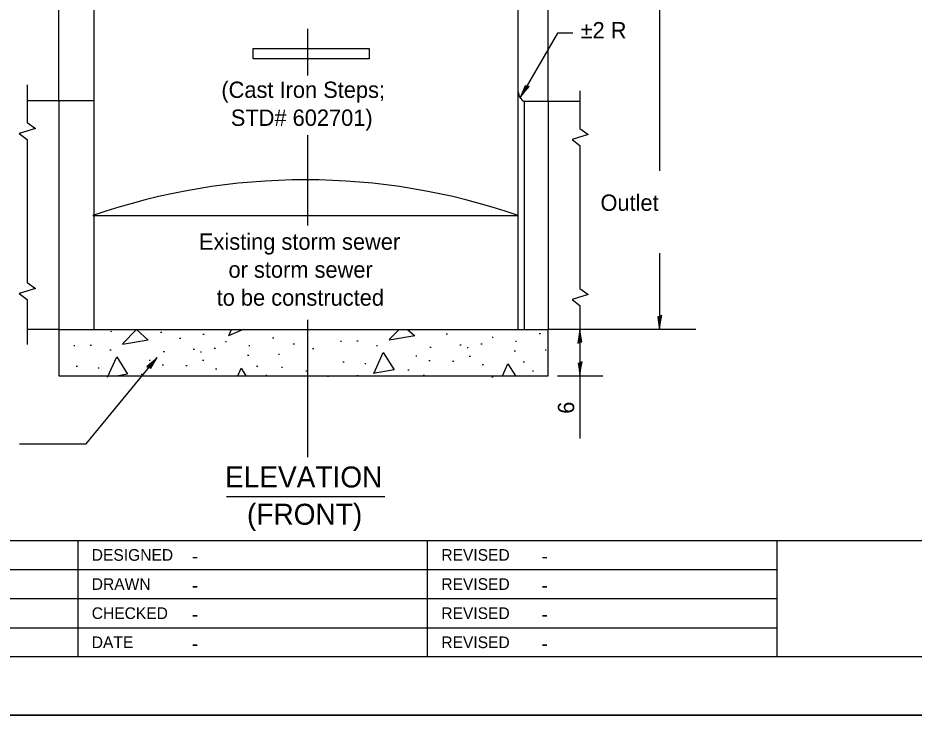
# Model space of a CAD drawing. Extents: x 0 to 2.83, y -0.11 to 1.83.
# Drawn here: x 0.638 to 1.279, y 0 to 0.499 of the extents above; entities that cross this region are included whole.
import ezdxf

# ---------------------------------------------------------------- set-up
doc = ezdxf.new("R2010")
doc.units = 0
for name, color, linetype in [('RD_Pr_Roadway_Dimensions', 7, 'Continuous'), ('RD_Pr_Roadway_Notes', 7, 'Continuous'), ('SH_General_Details', 7, 'Continuous'), ('SH_Printer_Plotting_Border', 7, 'Continuous')]:
    doc.layers.add(name, color=color, linetype=linetype)

msp = doc.modelspace()

# ---------------------------------------------------------------- linework, layer by layer
at = {"layer": 'RD_Pr_Roadway_Dimensions'}
for p, q in [((1.09726, 0.5044), (1.09726, 0.38943)), ((0.64501, 0.45094), (0.64501, 0.42411)), ((1.04034, 0.44666), (1.04034, 0.41982)), ((0.69217, 0.43945), (0.64501, 0.43945)), ((1.04034, 0.43903), (1.00034, 0.43903)), ((0.64501, 0.42411), (0.65091, 0.41972)), ((0.65091, 0.41972), (0.63937, 0.41613)), ((1.04034, 0.41982), (1.04623, 0.41543)), ((0.63937, 0.41613), (0.64501, 0.41193)), ((0.64501, 0.41193), (0.64501, 0.30958)), ((1.04623, 0.41543), (1.0347, 0.41185)), ((1.0347, 0.41185), (1.04034, 0.40764)), ((1.04034, 0.40764), (1.04034, 0.30529)), ((1.09726, 0.33061), (1.09726, 0.276)), ((0.64501, 0.30958), (0.65091, 0.30517)), ((0.65091, 0.30517), (0.63937, 0.3016)), ((0.63937, 0.3016), (0.64501, 0.29739)), ((1.04034, 0.30529), (1.04623, 0.30089)), ((0.64501, 0.29739), (0.64501, 0.26514)), ((1.04623, 0.30089), (1.0347, 0.29731)), ((1.0347, 0.29731), (1.04034, 0.29311)), ((1.04034, 0.29311), (1.04033, 0.276)), ((0.66754, 0.276), (0.64501, 0.276)), ((1.05035, 0.276), (1.01771, 0.276)), ((1.04033, 0.276), (1.04033, 0.19786)), ((1.12326, 0.276), (1.047, 0.276)), ((1.02437, 0.24278), (1.05669, 0.24278))]:
    msp.add_line(p, q, dxfattribs=at)
for points in [[(1.09739, 0.28518), (1.09602, 0.28487), (1.09661, 0.28099), (1.09726, 0.276), (1.09799, 0.28133), (1.09881, 0.286), (1.09739, 0.28518), (1.09649, 0.28477), (1.09727, 0.27935), (1.09831, 0.28527), (1.09714, 0.2844), (1.0973, 0.28191), (1.09766, 0.2843)], [(1.0402, 0.26681), (1.04157, 0.26712), (1.04098, 0.271), (1.04033, 0.276), (1.0396, 0.27067), (1.03878, 0.266), (1.0402, 0.26681), (1.04111, 0.26722), (1.04033, 0.27264), (1.03929, 0.26672), (1.04045, 0.26759), (1.04029, 0.27008), (1.03993, 0.26769)], [(1.04047, 0.25196), (1.0391, 0.25165), (1.03969, 0.24777), (1.04033, 0.24278), (1.04107, 0.24811), (1.04189, 0.25278), (1.04047, 0.25196), (1.03956, 0.25155), (1.04034, 0.24613), (1.04138, 0.25206), (1.04022, 0.25118), (1.04037, 0.24869), (1.04074, 0.25109)]]:
    msp.add_lwpolyline(points, dxfattribs=at)
at = {"layer": 'RD_Pr_Roadway_Notes'}
for p, q in [((1.02439, 0.48785), (0.99767, 0.44197)), ((1.03524, 0.48785), (1.02439, 0.48785)), ((0.6873, 0.19416), (0.73802, 0.25588)), ((0.63947, 0.19416), (0.6873, 0.19416)), ((0.78758, 0.15644), (0.9007, 0.15644))]:
    msp.add_line(p, q, dxfattribs=at)
for points in [[(1.00241, 0.44983), (1.00107, 0.45026), (0.99962, 0.44661), (0.99767, 0.44197), (1.00099, 0.44621), (1.00404, 0.44983), (1.00241, 0.44983), (1.00142, 0.44994), (0.99937, 0.44486), (1.00324, 0.44946), (1.0018, 0.44929), (1.00068, 0.44706), (1.0022, 0.44894)], [(0.73209, 0.24887), (0.73334, 0.24824), (0.73535, 0.25162), (0.73802, 0.25588), (0.73407, 0.25223), (0.73047, 0.24914), (0.73209, 0.24887), (0.73305, 0.24862), (0.73588, 0.2533), (0.73132, 0.24938), (0.73278, 0.24932), (0.73423, 0.25134), (0.73243, 0.24972)]]:
    msp.add_lwpolyline(points, dxfattribs=at)
at = {"layer": 'SH_General_Details'}
for p, q in [((0.66754, 0.43903), (0.66754, 0.69691)), ((0.69284, 0.276), (0.69284, 0.69691)), ((0.99619, 0.276), (0.99619, 0.69691)), ((1.01771, 0.43903), (1.01771, 0.69691)), ((0.84546, 0.49108), (0.84546, 0.45762)), ((0.80664, 0.47693), (0.88969, 0.47693)), ((0.80664, 0.46957), (0.80664, 0.47693)), ((0.88969, 0.47693), (0.88969, 0.46957)), ((0.88969, 0.46957), (0.80664, 0.46957)), ((0.66754, 0.43903), (0.66754, 0.276)), ((1.00034, 0.43903), (1.00034, 0.276)), ((1.01771, 0.43903), (1.01771, 0.276)), ((0.84546, 0.41494), (0.84546, 0.35034)), ((0.69203, 0.35751), (0.99619, 0.35751)), ((0.84546, 0.28285), (0.84546, 0.18449)), ((0.66754, 0.276), (1.01771, 0.276)), ((0.66754, 0.276), (0.66754, 0.24278)), ((1.01771, 0.24278), (1.01771, 0.276)), ((0.70481, 0.27457), (0.70564, 0.27458)), ((0.74047, 0.27407), (0.7413, 0.27408)), ((0.75398, 0.26963), (0.75481, 0.26964)), ((0.77071, 0.27258), (0.77154, 0.2726)), ((0.82056, 0.26998), (0.82139, 0.26999)), ((0.94468, 0.27269), (0.94551, 0.2727)), ((0.97744, 0.27035), (0.97828, 0.27037)), ((1.01126, 0.27304), (1.01209, 0.27306)), ((0.67827, 0.26447), (0.67911, 0.26449)), ((0.69009, 0.26466), (0.69093, 0.26468)), ((0.78674, 0.26729), (0.78758, 0.2673)), ((0.80345, 0.26451), (0.80428, 0.26453)), ((0.83532, 0.26556), (0.83615, 0.26558)), ((0.86897, 0.26754), (0.86981, 0.26755)), ((0.88079, 0.26773), (0.88163, 0.26774)), ((0.89482, 0.26437), (0.89566, 0.26438)), ((0.93301, 0.26319), (0.93384, 0.2632)), ((0.95448, 0.26497), (0.95531, 0.26498)), ((0.95964, 0.2629), (0.96048, 0.26291)), ((0.96946, 0.26557), (0.97029, 0.26558)), ((0.99415, 0.26757), (0.99498, 0.26759)), ((0.70257, 0.24186), (0.70901, 0.25637)), ((0.70412, 0.2613), (0.70496, 0.26132)), ((0.70901, 0.25637), (0.71672, 0.24397)), ((0.7423, 0.26013), (0.74314, 0.26014)), ((0.76378, 0.2619), (0.76461, 0.26192)), ((0.76894, 0.25984), (0.76978, 0.25985)), ((0.77875, 0.2625), (0.77959, 0.26252)), ((0.80266, 0.25757), (0.8035, 0.25759)), ((0.82469, 0.25822), (0.82552, 0.25824)), ((0.84917, 0.26238), (0.85, 0.26239)), ((0.92289, 0.257), (0.92372, 0.25701)), ((0.96117, 0.25689), (0.96201, 0.25691)), ((0.99336, 0.26064), (0.9942, 0.26065)), ((1.01539, 0.26129), (1.01622, 0.2613)), ((0.73219, 0.25393), (0.73302, 0.25395)), ((0.74156, 0.25068), (0.74239, 0.25069)), ((0.75859, 0.25006), (0.75942, 0.25007)), ((0.77047, 0.25383), (0.77131, 0.25384)), ((0.87082, 0.25276), (0.87165, 0.25277)), ((0.88643, 0.25157), (0.88726, 0.25159)), ((0.93226, 0.25374), (0.9331, 0.25376)), ((0.94929, 0.25312), (0.95012, 0.25313)), ((0.97041, 0.25077), (0.97124, 0.25078)), ((0.98484, 0.24278), (0.98877, 0.25126)), ((0.98877, 0.25126), (0.99415, 0.24278)), ((0.99976, 0.25268), (1.0006, 0.25269)), ((0.68012, 0.24969), (0.68095, 0.24971)), ((0.69573, 0.24851), (0.69656, 0.24852)), ((0.71672, 0.24397), (0.71025, 0.24278)), ((0.72662, 0.24399), (0.72745, 0.24401)), ((0.77971, 0.24771), (0.78054, 0.24772)), ((0.79556, 0.24278), (0.79807, 0.24819)), ((0.79807, 0.24819), (0.8015, 0.24278)), ((0.80906, 0.24961), (0.8099, 0.24963)), ((0.82681, 0.249), (0.82764, 0.24902)), ((0.84441, 0.24624), (0.84525, 0.24626)), ((0.91732, 0.24705), (0.91815, 0.24707)), ((1.00632, 0.24633), (1.00715, 0.24635)), ((0.66754, 0.24278), (1.01771, 0.24278)), ((0.81561, 0.24327), (0.81645, 0.24328)), ((0.8597, 0.24255), (0.86053, 0.24256)), ((0.88083, 0.24289), (0.88167, 0.2429)), ((0.92831, 0.24329), (0.92914, 0.2433)), ((0.97735, 0.24211), (0.97819, 0.24212)), ((0.16666, 0.125), (2.79166, 0.125)), ((0.68118, 0.125), (0.68118, 0.04167)), ((0.93118, 0.125), (0.93118, 0.04167)), ((1.18118, 0.125), (1.18118, 0.04167)), ((0.41452, 0.10417), (1.18118, 0.10417)), ((0.41452, 0.08333), (1.18118, 0.08333)), ((0.41452, 0.0625), (1.18118, 0.0625)), ((2.83333, 0), (-0.00001, 0))]:
    msp.add_line(p, q, dxfattribs=at)
msp.add_lwpolyline([(0.16666, 1.79167), (2.79166, 1.79167), (2.79166, 0.04167), (0.16666, 0.04167)], close=True, dxfattribs=at)
for points in [[(0.71324, 0.26562), (0.7231, 0.27579), (0.73157, 0.26821), (0.71307, 0.26519)], [(0.79937, 0.276), (0.78901, 0.27138)], [(0.78913, 0.27163), (0.79119, 0.276)], [(0.91699, 0.27599), (0.92227, 0.27127), (0.90377, 0.26826)], [(0.90394, 0.26868), (0.91103, 0.276)], [(0.89327, 0.24493), (0.89971, 0.25943), (0.90742, 0.24703), (0.89244, 0.24429)]]:
    msp.add_lwpolyline(points, dxfattribs=at)
msp.add_arc((1.00482, 0.44642), 0.00864, 183.11393, 238.83386, dxfattribs=at)
msp.add_ellipse((0.84411, -0.1075), major_axis=(0, 0.49047), ratio=0.975, start_param=5.959554, end_param=6.606817, dxfattribs=at)
at = {"layer": 'SH_Printer_Plotting_Border'}
msp.add_lwpolyline([(-0.00001, 0), (2.83333, 0), (2.83333, 1.83333), (-0.00001, 1.83333)], close=True, dxfattribs=at)

# ---------------------------------------------------------------- texts
at = {"layer": 'RD_Pr_Roadway_Dimensions'}
msp.add_text('Outlet', height=0.011667, dxfattribs=at).set_placement((1.05499, 0.3608))
msp.add_text('6', height=0.01167, rotation=90, dxfattribs=at).set_placement((1.03623, 0.2156))
at = {"layer": 'RD_Pr_Roadway_Notes'}
for s, height, p in [('±2 R', 0.011667, (1.04077, 0.48421)), ('(Cast Iron Steps;', 0.0116667, (0.78388, 0.4416)), ('STD# 602701)', 0.0116667, (0.79063, 0.4216)), ('Existing storm sewer', 0.0116667, (0.76788, 0.33292)), ('or storm sewer', 0.0116667, (0.78899, 0.31292)), ('to be constructed', 0.0116667, (0.78051, 0.29292)), ('ELEVATION', 0.015, (0.78648, 0.16287)), ('(FRONT)', 0.015, (0.8022, 0.1362))]:
    msp.add_text(s, height=height, dxfattribs=at).set_placement(p)
at = {"layer": 'SH_General_Details'}
for s, height, p in [('DESIGNED', 0.008333, (0.69118, 0.11042)), ('REVISED', 0.008333, (0.94118, 0.11042)), ('-', 0.01, (0.76282, 0.10875)), ('-', 0.01, (1.01282, 0.10875)), ('DRAWN', 0.008333, (0.69118, 0.08958)), ('REVISED', 0.008333, (0.94118, 0.08958)), ('-', 0.01, (0.76282, 0.08792)), ('-', 0.01, (1.01282, 0.08792)), ('CHECKED', 0.008333, (0.69118, 0.06875)), ('REVISED', 0.008333, (0.94118, 0.06875)), ('-', 0.01, (0.76282, 0.06708)), ('-', 0.01, (1.01282, 0.06708)), ('DATE', 0.008333, (0.69118, 0.04792)), ('REVISED', 0.008333, (0.94118, 0.04792)), ('-', 0.01, (0.76282, 0.04625)), ('-', 0.01, (1.01282, 0.04625))]:
    msp.add_text(s, height=height, dxfattribs=at).set_placement(p)

doc.saveas('drawing.dxf')
